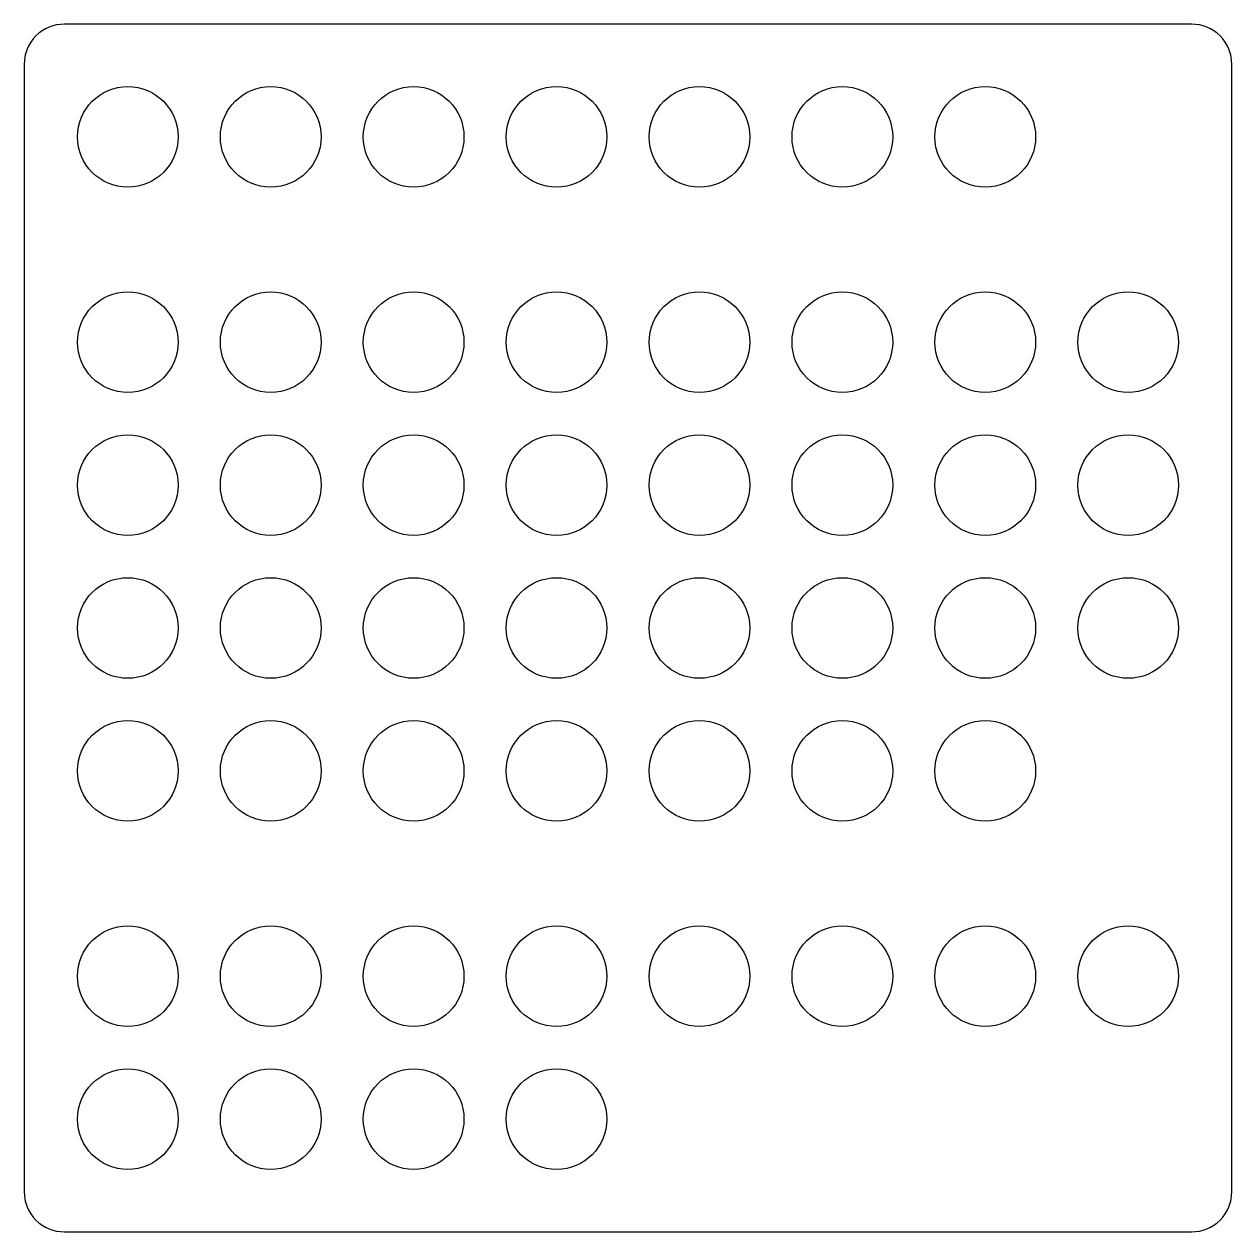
# Model space of a CAD drawing. Extents: x -150 to 150, y -150 to 150.
import ezdxf

# ---------------------------------------------------------------- set-up
doc = ezdxf.new("R2010")
doc.units = 0
doc.layers.add('DEFAULT', color=7, linetype='CONTINUOUS')
doc.layers.add('KONTUR', color=1, linetype='CONTINUOUS')

msp = doc.modelspace()

# ---------------------------------------------------------------- linework, layer by layer
at = {"layer": 'DEFAULT'}
for centre in [(-124.25, 122), (-88.75, 122), (-53.25, 122), (-17.75, 122), (17.75, 122), (53.25, 122), (88.75, 122), (-124.25, 71), (-88.75, 71), (-53.25, 71), (-17.75, 71), (17.75, 71), (53.25, 71), (88.75, 71), (124.25, 71), (-124.25, 35.5), (-88.75, 35.5), (-53.25, 35.5), (-17.75, 35.5), (17.75, 35.5), (53.25, 35.5), (88.75, 35.5), (124.25, 35.5), (-124.25, 0), (-88.75, 0), (-53.25, 0), (-17.75, 0), (17.75, 0), (53.25, 0), (88.75, 0), (124.25, 0), (-124.25, -35.5), (-88.75, -35.5), (-53.25, -35.5), (-17.75, -35.5), (17.75, -35.5), (53.25, -35.5), (88.75, -35.5), (-124.25, -86.5), (-88.75, -86.5), (-53.25, -86.5), (-17.75, -86.5), (17.75, -86.5), (53.25, -86.5), (88.75, -86.5), (124.25, -86.5), (-124.25, -122), (-88.75, -122), (-53.25, -122), (-17.75, -122)]:
    msp.add_circle(centre, 12.5, dxfattribs=at)
at = {"layer": 'KONTUR'}
msp.add_lwpolyline([(-140, 150, 0.414214), (-150, 140), (-150, -140, 0.414214), (-140, -150), (140, -150, 0.414214), (150, -140), (150, 140, 0.414214), (140, 150)], format="xyb", close=True, dxfattribs=at)

doc.saveas('drawing.dxf')
